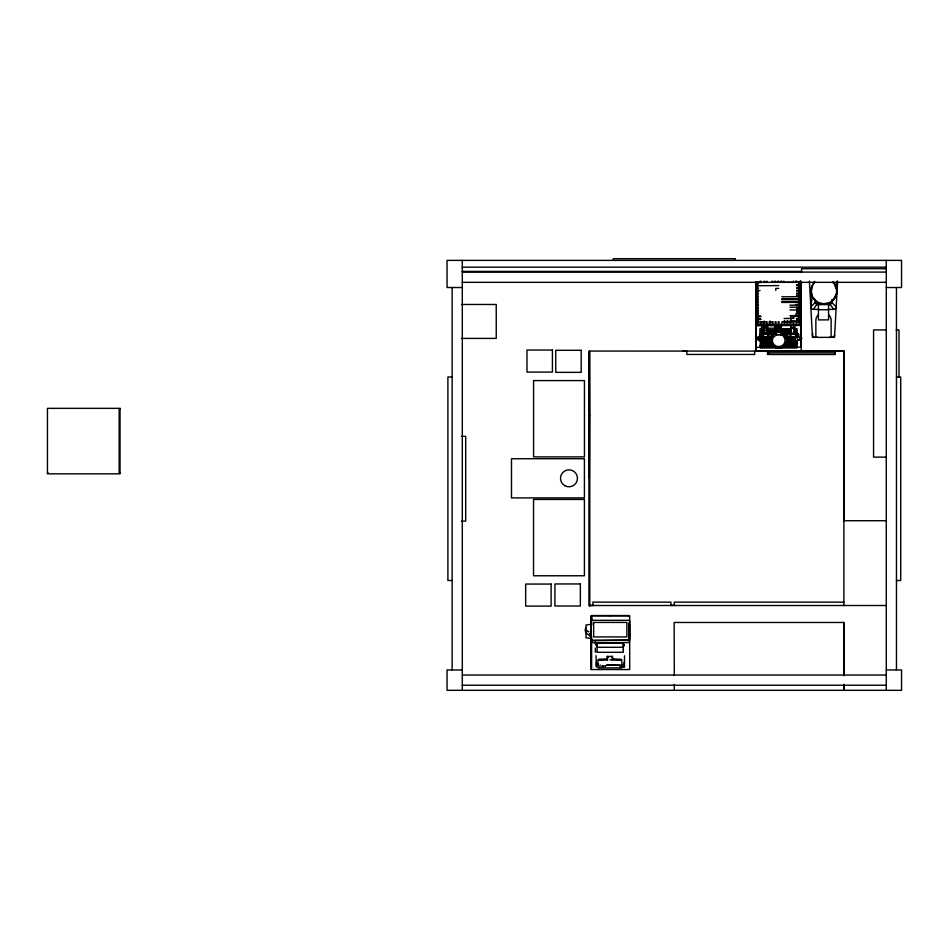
<?xml version="1.0" encoding="UTF-8"?>
<svg xmlns="http://www.w3.org/2000/svg" width="949" height="949" viewBox="0 0 949 949"><rect width="100%" height="100%" fill="white"/><g stroke="black" fill="none" stroke-linecap="round" stroke-linejoin="round"><path stroke-width="1.42" d="M589.649 635.213C588.333 635.154 582.983 631.631 585.996 627.396M589.637 634.122L589.649 633.529L589.637 636.067L591.002 636.115M590.836 638.357L590.836 669.543L629.697 669.543L629.697 615.842L590.836 615.842L590.978 636.364M591.441 637.882L591.441 636.826M591.618 638.357L591.618 667.954M591.618 625.118L591.618 616.304M596.186 644.241L596.186 645.937M597.075 646.577L597.075 643.197M597.953 664.858L597.953 663.956M606.719 665.024L620.053 665.261L606.719 665.225M623.327 651.702L623.327 644.217M623.327 646.577L623.327 643.197M629.068 638.807L629.068 623.363M591.441 638.511L585.996 637.835L586.008 625L591.002 624.323L590.978 640.599L629.543 640.053M629.543 639.033L629.543 624.549M629.543 622.437L629.543 620.314L590.978 620.314L590.978 623.529M767.409 351.13L767.409 352.826L835.25 352.826M799.402 323.941L799.414 281.592M835.25 351.13L835.25 354.523L767.409 354.499L769.105 352.803M589.341 478.249L589.507 414.725M762.593 336.824A1.779 1.756 0.1 0 1 762.676 338.2L762.272 338.84A1.969 1.934 0.1 0 1 760.244 339.327C757.634 339.113 760.884 335.839 759.686 337.286M781.217 328.413L781.086 324.973L780.73 329.778A2.55 2.55 0 0 1 780.268 330.252L777.231 330.655L775.819 328.342L777.207 326.005L779.995 325.982C782.593 327.844 780.659 331.83 777.101 330.347A2.539 2.539 0 0 1 776.377 329.6L775.808 325.009L775.819 328.342L777.67 330.655M776.341 329.469A2.61 2.61 0 0 0 781.027 329.22L781.122 331.142L780.98 327.298A2.55 2.55 0 0 0 776.353 327.263M779.615 329.41A1.554 1.554 0 0 1 777.777 329.469L779.888 329.137A1.507 1.507 0 0 1 779.615 329.41C776.851 332.103 776.994 324.795 777.361 329.089M777.824 329.659C775.143 327.476 783.115 327.488 779.283 329.647M776.08 328.947L776.033 331.177L776.163 329.137M767.587 324.878L767.611 328.556L763.399 328.579L764.514 327.452M843.886 351.13L589.341 351.059L589.341 605.509L886.283 605.509M776.057 328.793L776.424 324.997L780.885 327.132A2.396 2.396 0 0 1 780.897 329.469L780.991 329.339M781.205 328.081L781.039 329.22L781.371 324.973L781.205 328.081L780.944 327.369M795.879 342.316C797.67 340.442 796.946 344.321 795.95 342.435M831.905 299.67L831.704 302.98L830.541 304.238L816.887 304.297L815.452 303.407L815.096 299.659M832.783 282.553L832.748 281.877M776.057 327.963L776.329 327.18M837.599 281.177L834.527 337.369L812.474 337.369L809.402 281.141M761.501 327.927L763.459 327.998M799.105 281.272L799.414 324.843L801.015 324.748L800.837 281.307L801.146 324.748L757.456 324.594L757.456 281.616L757.776 325.127M762.51 328.603L762.498 327.939M781.418 331.806L781.668 331.13M781.656 331.272C778.227 334.629 769.663 328.745 781.537 331.676M780.161 328.461L778.702 326.8L780.137 327.927L777.112 328.081L777.8 326.907L780.066 327.725L777.207 327.737L780.09 327.796L779.2 326.895M781.122 328.995L781.169 327.844L779.592 330.643M819.153 309.386L813.352 309.386A2.539 2.539 0 0 1 810.802 306.835L812.415 295.4M763.898 328.923L764.455 329.315L764.218 327.583M621.809 664.822L621.69 665.415L621.88 664.715M766.329 330.964L767.16 329.73M771.323 337.085L771.976 338.247M832.475 299.67L831.763 302.517L836.199 306.835A2.539 2.539 0 0 1 833.649 309.386L827.848 309.386M835.642 286.859L837.054 281.177M781.027 329.22L781.11 327.619L779.556 325.993M761.466 342.731C758.037 343.858 763.245 343.811 760.363 342.957M814.42 281.45L814.218 282.529M763.482 328.722L763.506 324.902M611.963 656.4L612.461 657.61L612.461 656.4L607.016 656.459M801.134 324.641L782.178 324.878M762 328.9L762.344 330.205L763.399 329.73M769.046 329.73L767.563 329.742M770.932 329.73L769.437 329.742M772.818 329.73L771.323 329.742M774.704 329.73L773.21 329.742M771.976 336.254C770.256 333.099 775.036 335.958 771.181 337.749A7.473 7.473 0 0 0 771.229 343.455L771.988 344.843M775.724 330.56L775.036 331.533L775.748 332.257M775.191 346.871L775.535 348.176M784.609 344.867C783.72 347.298 787.646 345.578 785.357 344.534M766.306 331.059L766.365 330.276M778.061 326.907L777.124 328.484M776.958 326.397L777.646 326.005M777.8 326.907L777.67 327.132A1.554 1.554 0 0 1 779.568 327.12M813.352 309.386L816.887 304.297M775.618 331.308L775.713 331.177M762.545 327.524L762.569 329.03M781.122 328.9L781.276 331.142L781.418 328.307L780.244 326.373A2.432 2.432 0 0 1 780.873 327.132M774.598 345.899L773.316 345.911M778.37 347.892L776.982 347.714M780.256 347.892L778.868 347.714M784.028 345.899L782.747 345.911M810.802 306.835L815.238 302.517M756.211 325.127L801.086 324.748L800.719 281.319M612.579 657.61L612.639 660.089M760.41 335.934L760.576 337.476L761.679 336.29M763.186 333.87L764.526 332.802M772.569 344.06L771.323 343.728L771.952 342.542M774.242 334.095L775.867 333.301M590.551 633.6L590.053 633.576M602.271 666.578C603.694 667.289 603.694 665.059 602.283 665.712L602.271 666.578L602.39 665.747M603.623 666.542L603.623 665.747M605.913 665.747L605.023 665.712L605.094 666.542M764.419 330.56L763.731 331.308L764.431 332.257M764.419 332.553C761.976 334.19 766.851 334.783 764.835 332.613M760.647 334.558L759.959 335.294L760.671 336.254M781.608 330.252L782.296 329.291L781.585 328.556M775.724 332.553C773.459 336.598 783.115 332.85 783.91 337.156A5.884 5.884 0 0 1 783.957 343.882C781.644 347.429 775.867 347.464 773.494 343.953A5.884 5.884 0 0 1 773.447 337.203L776.258 334.985L778.654 334.511M773.838 334.558L773.15 335.519M781.608 332.257L782.296 331.284L781.585 330.56M781.608 334.25L782.296 333.502L781.585 332.553M785.381 336.243C787.053 333.099 782.308 335.97 786.187 337.654A7.473 7.473 0 0 1 786.223 343.348L785.487 344.748A7.912 7.912 0 0 1 783.162 347.002L778.761 348.295L774.337 347.073M785.381 338.247L786.057 337.275L785.357 336.551M785.381 344.238L785.997 343.052M777.101 330.347L780.802 329.671L780.766 324.973M775.143 328.188L766.163 328.247M755.985 281.616L756.199 350.228L755.736 281.616M779.746 334.487C784.467 335.839 780.161 326.729 781.632 324.961M760.718 341.948L761.466 342.375M763.34 328.271L764.431 328.247M781.857 325.187L791.656 324.997M795.238 324.926L797.872 324.878M762.438 328.283L761.513 328.662A1.898 1.874 89.2 0 0 762.367 329.861A2.064 2.04 89.2 0 0 764.562 329.813M598.7 659.899L606.411 659.792M766.306 330.56L767.16 331.723A7.046 7.046 0 0 1 770.374 333.455A6.892 6.892 0 0 1 772.189 336.563M766.317 334.25L767.16 333.716L766.721 332.613M768.204 334.25C770.339 331.225 765.345 333.823 768.263 336.741M762.533 336.551L763.447 337.275L762.545 338.247M775.748 348.236L776.472 346.848M759.995 334.333L771.229 334.238L771.169 336.705L760.007 336.812L760.054 334.333M798.548 334.155L787.362 334.262L787.373 336.717L798.56 336.622L798.548 334.155L798.489 336.622M606.411 659.092L598.7 659.211L598.7 660.077M606.292 659.496L597.882 659.911L598.012 667.882L621.749 667.882L621.88 659.911L613.469 659.496M796.602 284.653L798.726 284.641L798.738 285.447L796.602 285.459M778.738 285.578L757.895 285.72L757.895 284.925M796.626 287.464L798.75 287.452L798.75 288.259L796.626 288.271M778.761 288.389L775.784 288.413L775.796 290.418M760.054 290.536L757.931 290.548L757.931 291.355M796.638 290.275L798.773 290.264L798.773 291.07L796.65 291.082M796.662 293.087L798.785 293.075L798.797 293.882L796.662 293.893L796.686 295.898L798.809 295.886L798.809 296.693L781.798 296.812M781.81 298.816L798.833 298.698L798.833 299.504L781.822 299.623M781.834 301.628L798.844 301.509L798.856 302.316L781.834 302.434M795.891 304.344L798.868 304.332L798.868 305.127L789.936 305.187M789.959 307.203L798.892 307.144L798.892 307.939L796.769 307.962M789.971 310.015L798.904 309.955L798.916 310.75L796.78 310.774M760.232 315.839L758.109 315.863L758.109 316.658L761.086 316.646M790.019 315.637L795.974 315.602L795.95 313.585M760.256 318.65L758.132 318.674L758.132 319.469L761.11 319.457M784.076 318.496L793.008 318.425L792.996 316.42M796.852 319.208L798.975 319.196L798.963 318.389L796.84 318.401L796.875 323.621L796.021 323.633L796.009 321.628M796.863 321.616L798.987 321.604L798.987 320.798L790.054 320.857L790.066 323.668L790.92 323.668L790.873 316.432M781.134 323.739L781.988 323.728L781.976 321.723L793.032 321.64L793.044 323.656L793.898 323.645L793.886 321.64M757.765 324.594L799.414 324.843M758.998 325.033L756.033 325.092L757.776 324.878M772.059 324.949L776.436 324.914M756.567 325.744L763.909 325.697M766.851 325.673L775.665 325.614M781.537 325.578L790.351 325.507M794.752 325.483L800.636 325.436L800.79 347.073L781.691 347.204M779.959 327.524L777.243 327.678L780.031 327.654M780.114 327.856L777.124 328.022L780.019 327.713M767.231 328.271L763.909 328.295L763.945 333.396L767.266 333.372M777.101 328.224L780.173 328.129M791.252 328.105L794.574 328.081M777.101 328.354L780.173 328.33M794.61 333.182L791.288 333.206L791.146 324.712M756.721 347.381L777.278 347.239M682.616 351.13L686.851 351.059L686.851 354.452L754.692 354.452L754.692 351.059L843.78 351.13L843.886 520.716L886.283 520.716M609.721 615.557L610.254 615.557M462.305 267.167L886.283 267.167M886.283 268.709L801.525 268.709L801.525 272.102M462.305 271.414L801.786 271.414M462.305 272.102L886.283 272.102M462.305 282.327L886.283 282.327M462.305 287.523L447.05 287.523L447.05 260.382L901.55 260.382L901.55 287.523L886.283 287.523M461.463 304.475L496.232 304.475L496.232 338.402L461.463 338.402M816.662 304.629L830.339 304.629M818.418 309.718L828.584 309.718M764.74 325.282L755.985 325.282L755.985 351.13M767.658 325.282L776.412 325.282M780.79 325.282L791.003 325.282M795.381 325.282L801.217 325.282L801.217 351.13M886.283 329.932L873.566 329.932L873.566 457.121L886.283 457.121M896.176 329.932L899.011 329.932L899.011 377.263M452.139 376.99L447.892 376.99L447.892 580.491L452.139 580.491M896.461 376.99L900.708 376.99L900.708 580.491L896.461 580.491M120.037 409.209L119.183 409.209L119.183 472.97L120.037 472.97M461.463 436.338L465.698 436.338L465.698 521.131L461.463 521.131M47.45 472.97L48.292 472.97M843.886 602.129L674.3 602.129L674.3 605.509M593.777 605.379L589.507 605.509M670.682 605.379L675.119 605.379M591.737 619.626L591.618 615.545L628.902 615.545L628.902 616.506M591.452 640.326L629.068 640.326M597.229 643.173L623.161 643.173M597.348 647.289L623.066 647.289M597.348 652.295L623.066 652.295M607.834 657.61L607.336 656.4L608.084 657.005M600.171 665.024L599.709 667.527M596.423 667.159L595.996 655.629M620.907 667.159L624.489 667.159L624.489 655.83M462.305 669.958L447.05 669.958L447.05 690.314L901.55 690.314L901.55 669.958L886.283 669.958M462.305 675.047L886.283 675.047M462.305 685.225L886.283 685.225M609.887 659.78L621.073 659.899M613.351 659.092L621.073 659.211L621.073 660.077M777.148 327.951L780.149 327.998M775.748 330.264L775.096 329.742M783.471 334.546L784.182 335.507M764.431 330.264L763.791 329.742M762.545 334.25L762.142 332.731L763.447 333.502M781.43 333.265L781.691 333.36A7.9 7.9 0 0 1 786.045 337.31M587.478 631.121L585.972 630.492L588.973 631.832M793.779 332.684L796.46 333.977M781.62 333.324L783.067 334.036M801.359 338.805C803.684 337.559 799.2 338.995 798.109 335.495M759.639 337.109L759.271 336.883A1.53 1.53 0 0 0 758.037 336.848L757.148 337.749A1.803 1.803 0 0 0 757.112 339.066L757.966 340.015A1.53 1.53 0 0 0 759.2 340.039L760.102 339.137A1.803 1.803 0 0 0 760.232 338.259M607.158 657.562L607.158 660.089M780.813 331.569L781.537 331.13M830.114 304.297L833.649 309.386M782.13 346.848L781.988 348.058L780.754 347.714M775.76 334.19L775.558 325.009M595.308 651.56L595.509 652.117L595.308 648.12M597.882 664.715L598.084 665.415L597.953 664.822M766.994 281.201L767.017 282.411M764.894 281.248L764.918 282.446M764.052 281.26L764.075 282.47M760.979 281.319L761.003 282.529M797.385 333.502L796.674 332.553L795.784 333.526M776.436 326.966L776.496 334.819M800.636 281.319L800.932 324.748L800.576 281.307L800.719 301.628M798.714 283.027L798.714 282.233L796.591 282.244L796.579 281.034M796.757 307.156L796.804 312.779L798.928 312.767L798.928 313.561L796.804 313.585L796.816 315.59L798.951 315.578L798.951 316.385L793.85 316.42L793.862 318.425M795.725 281.046L795.736 282.244M794.93 324.688L794.954 328.366L790.873 328.39L790.849 324.712M793.601 281.058L793.613 282.268L783.827 282.327L783.815 281.129M793.198 324.7L793.222 328.378M787.919 320.881L787.943 323.692L787.089 323.692L787.077 320.881M784.942 320.892L784.965 323.704L784.111 323.716L784.099 320.904M781.691 281.141L781.691 282.351M780.837 281.153L780.849 282.351M778.714 281.165L778.714 282.363M778.999 321.747L779.01 323.751L778.156 323.751L778.144 321.747M778.749 346.599L778.761 348.295M777.86 281.165L777.872 282.375M775.736 281.177L775.736 282.387M776.021 321.758L776.033 323.775L775.179 323.775L775.167 321.77M774.882 281.189L774.894 282.399M775.131 325.436L775.167 330.999M772.759 281.201L772.759 282.411M773.044 321.782L773.055 323.787L772.201 323.799L772.189 321.782L769.212 321.806L769.224 323.823L770.078 323.811L770.054 320.999M771.905 281.212L771.917 282.411M767.278 324.878L767.314 328.556M767.089 321.818L767.1 323.834L766.246 323.834L766.234 321.83L761.134 321.865L761.145 323.87L760.291 323.882L760.279 321.865L758.156 321.889L758.144 321.082M765.843 324.89L765.879 328.568M764.099 321.035L764.123 323.858L763.269 323.858L763.257 321.853M763.803 324.902L763.838 328.579M760.837 281.284L760.849 282.494M759.995 281.295L759.995 282.494L757.871 282.517L757.883 283.312M757.907 287.737L757.919 288.543M757.954 293.36L757.954 294.166M757.966 296.171L757.978 296.978M757.99 298.982L757.99 299.789M758.014 301.794L758.014 302.601M758.026 304.605L758.037 305.412M758.049 307.417L758.049 308.223M758.073 310.228L758.073 311.035M758.085 313.051L758.097 313.846M796.46 334.178L796.472 336.634M795.582 334.178L795.594 336.646M790.932 334.226L790.956 336.693M789.983 334.238L789.995 336.693M780.825 334.772L780.766 329.683A2.432 2.432 0 0 1 780.268 330.228M769.141 334.25L769.153 336.729M763.589 334.309L763.601 336.776M762.628 334.309L762.64 336.788M589.341 351.059L589.507 415.709M896.461 287.523L896.461 669.958M886.283 260.382L886.283 690.314M843.886 350.762L843.886 605.509M843.886 675.558L843.886 622.473L674.134 622.473L674.3 675.558M843.886 684.407L843.886 690.314M843.72 622.473L843.72 675.558M843.72 684.407L843.72 690.314M831.134 337.369L831.134 320.406A7.628 7.628 0 0 0 828.892 315.009M828.584 304.629L828.584 319.896L818.418 319.896L818.418 304.629M815.867 337.369L815.867 320.406A7.628 7.628 0 0 1 818.109 315.009M735.356 260.382L735.356 258.686L613.244 258.686L613.244 260.382M674.3 684.407L674.3 690.314M670.907 605.509L670.907 602.129L592.9 602.129L592.9 605.509M629.543 621.88L629.543 640.599M629.068 623.256L629.068 624.774M629.068 625.071L629.068 642.58L591.452 642.58L591.441 635.759M624.228 644.241L624.228 645.937M623.991 662.568L623.991 666.186M623.327 648.997L623.327 649.875M620.053 665.024L620.053 667.527M612.271 657.515L612.271 660.089M607.538 657.515L607.538 660.089M597.075 644.217L597.075 651.963M596.34 662.568L596.34 666.186M595.308 641.548L595.308 644.241M591.452 623.256L591.452 625.071M462.305 260.382L462.305 690.314M452.139 287.523L452.139 669.958M833.127 281.972A13.061 13.061 0 0 1 833.127 300.43A13.061 13.061 0 0 1 814.657 300.43A13.061 13.061 0 0 1 814.657 281.972M832.878 282.209A12.717 12.717 0 0 1 832.878 300.192A12.717 12.717 0 0 1 814.894 300.192A12.717 12.717 0 0 1 814.894 282.209M835.844 294.404A12.384 12.384 0 0 1 832.641 299.955M827.089 303.158A12.384 12.384 0 0 1 823.886 303.585M822.819 303.538A12.384 12.384 0 0 1 820.683 303.158M817.694 301.924A12.384 12.384 0 0 1 815.926 300.679M814.408 299.16A12.384 12.384 0 0 1 813.163 297.393M811.929 294.404A12.384 12.384 0 0 1 811.561 292.28M811.514 291.201A12.384 12.384 0 0 1 811.929 287.998M834.61 285.008A12.384 12.384 0 0 1 835.844 287.998M834.527 334.819A2.539 2.539 0 0 1 830.185 336.622M816.816 336.622A2.539 2.539 0 0 1 813.222 336.622M812.819 336.1A2.539 2.539 0 0 1 812.819 333.55M771.134 337.346A7.841 7.841 0 0 0 778.749 348.164A7.841 7.841 0 0 0 786.223 337.239M771.312 337.417A7.9 7.9 0 0 1 775.618 333.419M780.576 327.298A2.218 2.218 0 0 1 779.39 330.394A2.218 2.218 0 0 1 776.46 328.829A2.218 2.218 0 0 1 778.37 326.124M779.687 326.373A2.218 2.218 0 0 1 780.351 326.931M776.994 330.24A2.444 2.444 0 0 1 777.16 326.242A2.681 2.681 0 0 1 780.256 326.397M776.424 326.836A2.539 2.539 0 0 1 776.958 326.266M759.153 338.413A1.779 1.744 0.1 0 1 759.07 337.037L759.473 336.409A1.969 1.934 0.1 0 1 760.742 335.816M760.624 335.353A1.815 1.779 0.1 0 0 759.141 337.903L759.58 338.437A1.957 1.922 0.1 0 0 761.988 338.544L762.272 338.318A1.803 1.768 0.1 0 0 762.605 336.302M761.501 327.88A1.898 1.874 89.2 0 1 762.308 326.658A2.064 2.04 89.2 0 1 764.503 326.658A1.945 1.922 89.2 0 0 762.023 326.954A1.945 1.922 89.2 0 0 761.94 329.469A1.945 1.922 89.2 0 0 764.396 329.955M786.531 341.818A6.892 6.892 0 0 0 787.646 343.253A7.046 7.046 0 0 0 797.551 343.253M785.831 336.563A6.892 6.892 0 0 1 787.646 333.455A7.046 7.046 0 0 1 790.79 331.664M794.408 331.664A7.046 7.046 0 0 1 797.551 333.455M799.366 336.563A6.892 6.892 0 0 1 799.366 340.145M760.469 333.455A7.046 7.046 0 0 1 763.613 331.664M758.654 340.145A6.892 6.892 0 0 1 758.654 336.563M770.374 343.253A7.046 7.046 0 0 1 760.469 343.253M589.507 351.059L589.507 606.34L589.519 351.059M593.647 623.6L593.647 636.921L626.874 636.921L626.874 622.425L593.647 622.425L593.647 623.6M764.348 330.11L764.348 331.557L764.325 330.11M766.958 330.122L766.946 331.569L766.934 330.122M760.007 329.089C760.6 332.435 762.664 327.132 760.007 329.089M760.007 331.082C760.6 334.439 762.664 329.125 760.007 331.082M760.007 333.087C760.6 336.432 762.664 331.118 760.007 333.087M761.893 331.082C762.486 334.439 764.55 329.125 761.893 331.082M760.007 341.071C760.6 344.416 762.664 339.113 760.007 341.071M760.007 345.068C760.6 348.413 762.664 343.099 760.007 345.068M760.007 347.061C760.6 350.418 762.664 345.104 760.007 347.061M761.893 339.078C762.486 342.423 764.55 337.109 761.893 339.078M761.893 341.071C762.486 344.416 764.55 339.113 761.893 341.071M761.893 343.075C762.486 346.421 764.55 341.106 761.893 343.075M761.893 345.068C762.486 348.413 764.55 343.099 761.893 345.068M763.779 337.085C764.372 340.43 766.436 335.116 763.779 337.085M761.893 347.061C762.486 350.418 764.55 345.104 761.893 347.061M763.779 339.078C764.372 342.423 766.436 337.109 763.779 339.078M763.779 341.071C764.372 344.416 766.436 339.113 763.779 341.071M763.779 343.075C764.372 346.421 766.436 341.106 763.779 343.075M765.665 337.085C766.258 340.43 768.322 335.116 765.665 337.085M763.779 345.068C764.372 348.413 766.436 343.099 763.779 345.068M763.779 347.061C764.372 350.418 766.436 345.104 763.779 347.061M765.665 339.078C766.258 342.423 768.322 337.109 765.665 339.078M767.551 331.082C768.144 334.439 770.208 329.125 767.551 331.082M765.665 341.071C766.258 344.416 768.322 339.113 765.665 341.071M765.665 343.075C766.258 346.421 768.322 341.106 765.665 343.075M765.665 345.068C766.258 348.413 768.322 343.099 765.665 345.068M767.551 337.085C768.144 340.43 770.208 335.116 767.551 337.085M765.665 347.061C766.258 350.418 768.322 345.104 765.665 347.061M767.551 339.078C768.144 342.423 770.208 337.109 767.551 339.078M769.437 331.082C770.03 334.439 772.095 329.125 769.437 331.082M767.551 341.071C768.144 344.416 770.208 339.113 767.551 341.071M769.437 333.087C770.03 336.432 772.095 331.118 769.437 333.087M767.551 343.075C768.144 346.421 770.208 341.106 767.551 343.075M767.551 345.068C768.144 348.413 770.208 343.099 767.551 345.068M769.437 337.085C770.03 340.43 772.095 335.116 769.437 337.085M767.551 347.061C768.144 350.418 770.208 345.104 767.551 347.061M769.437 339.078C770.03 342.423 772.095 337.109 769.437 339.078M771.323 331.082C771.917 334.439 773.981 329.125 771.323 331.082M771.323 333.087C771.917 336.432 773.981 331.118 771.323 333.087M769.437 341.071C770.03 344.416 772.095 339.113 769.437 341.071M769.437 343.075C770.03 346.421 772.095 341.106 769.437 343.075M769.437 345.068C770.03 348.413 772.095 343.099 769.437 345.068M773.198 331.082C773.791 334.439 775.867 329.125 773.198 331.082M769.437 347.061C770.03 350.418 772.095 345.104 769.437 347.061M773.198 333.087C773.791 336.432 775.867 331.118 773.198 333.087M771.323 345.068C771.917 348.413 773.981 343.099 771.323 345.068M771.323 347.061C771.917 350.418 773.981 345.104 771.323 347.061M773.198 347.061C773.791 350.418 775.867 345.104 773.198 347.061M782.628 329.089C783.222 332.435 785.286 327.132 782.628 329.089M782.628 331.082C783.222 334.439 785.286 329.125 782.628 331.082M782.628 333.087C783.222 336.432 785.286 331.118 782.628 333.087M784.515 329.089C785.108 332.435 787.172 327.132 784.515 329.089M784.515 331.082C785.108 334.439 787.172 329.125 784.515 331.082M784.515 333.087C785.108 336.432 787.172 331.118 784.515 333.087M786.401 329.089C786.994 332.435 789.058 327.132 786.401 329.089M786.401 331.082C786.994 334.439 789.058 329.125 786.401 331.082M782.628 347.061C783.222 350.418 785.286 345.104 782.628 347.061M786.401 333.087C786.994 336.432 789.058 331.118 786.401 333.087M786.401 335.08C786.994 338.425 789.058 333.123 786.401 335.08M786.401 337.085C786.994 340.43 789.058 335.116 786.401 337.085M788.275 329.089C788.868 332.435 790.932 327.132 788.275 329.089M784.515 347.061C785.108 350.418 787.172 345.104 784.515 347.061M786.401 339.078C786.994 342.423 789.058 337.109 786.401 339.078M788.275 331.082C788.868 334.439 790.932 329.125 788.275 331.082M786.401 341.071C786.994 344.416 789.058 339.113 786.401 341.071M788.275 333.087C788.868 336.432 790.932 331.118 788.275 333.087M786.401 343.075C786.994 346.421 789.058 341.106 786.401 343.075M790.161 329.089C790.754 332.435 792.818 327.132 790.161 329.089M786.401 345.068C786.994 348.413 789.058 343.099 786.401 345.068M788.275 337.085C788.868 340.43 790.932 335.116 788.275 337.085M786.401 347.061C786.994 350.418 789.058 345.104 786.401 347.061M788.275 339.078C788.868 342.423 790.932 337.109 788.275 339.078M790.161 331.082C790.754 334.439 792.818 329.125 790.161 331.082M788.275 341.071C788.868 344.416 790.932 339.113 788.275 341.071M790.161 333.087C790.754 336.432 792.818 331.118 790.161 333.087M788.275 343.075C788.868 346.421 790.932 341.106 788.275 343.075M788.275 345.068C788.868 348.413 790.932 343.099 788.275 345.068M790.161 337.085C790.754 340.43 792.818 335.116 790.161 337.085M788.275 347.061C788.868 350.418 790.932 345.104 788.275 347.061M790.161 339.078C790.754 342.423 792.818 337.109 790.161 339.078M790.161 341.071C790.754 344.416 792.818 339.113 790.161 341.071M790.161 343.075C790.754 346.421 792.818 341.106 790.161 343.075M790.161 345.068C790.754 348.413 792.818 343.099 790.161 345.068M792.047 337.085C792.64 340.43 794.704 335.116 792.047 337.085M793.945 329.089C794.538 332.435 796.602 327.132 793.945 329.089M793.945 331.082C794.538 334.439 796.602 329.125 793.945 331.082M790.161 347.061C790.754 350.418 792.818 345.104 790.161 347.061M792.047 339.078C792.64 342.423 794.704 337.109 792.047 339.078M792.047 341.071C792.64 344.416 794.704 339.113 792.047 341.071M793.945 333.087C794.538 336.432 796.602 331.118 793.945 333.087M792.047 343.075C792.64 346.421 794.704 341.106 792.047 343.075M795.831 329.089C796.425 332.435 798.489 327.132 795.831 329.089M792.047 345.068C792.64 348.413 794.704 343.099 792.047 345.068M793.945 337.085C794.538 340.43 796.602 335.116 793.945 337.085M792.047 347.061C792.64 350.418 794.704 345.104 792.047 347.061M793.945 339.078C794.538 342.423 796.602 337.109 793.945 339.078M795.831 331.082C796.425 334.439 798.489 329.125 795.831 331.082M793.945 341.071C794.538 344.416 796.602 339.113 793.945 341.071M793.945 343.075C794.538 346.421 796.602 341.106 793.945 343.075M793.945 345.068C794.538 348.413 796.602 343.099 793.945 345.068M793.945 347.061C794.538 350.418 796.602 345.104 793.945 347.061M795.831 341.071C796.425 344.416 798.489 339.113 795.831 341.071M795.831 343.075C796.425 346.421 798.489 341.106 795.831 343.075M795.831 345.068C796.425 348.413 798.489 343.099 795.831 345.068M795.831 347.061C796.425 350.418 798.489 345.104 795.831 347.061M760.576 337.476L760.576 337.476M797.48 337.369L797.255 337.749A1.803 1.803 0 0 0 797.231 339.066L798.085 340.015A1.53 1.53 0 0 0 799.319 340.039L800.209 339.137A1.803 1.803 0 0 0 800.244 337.832L799.39 336.883A1.53 1.53 0 0 0 798.156 336.848L797.48 337.369M760.303 336.171L759.627 336.337L760.303 336.171M761.739 336.871L761.739 336.871M552.425 350.051L526.98 350.051L526.98 372.091L552.425 372.091L552.425 350.051M581.191 350.3L555.746 350.3L555.746 372.352L581.191 372.352L581.191 350.3M584.454 380.585L533.575 380.585L533.575 456.896L584.454 456.896L584.454 380.585M120.037 408.355L47.45 408.355L47.45 473.824L120.037 473.824L120.037 408.355M584.418 458.735L511.487 458.735L511.487 497.905L584.418 497.905L584.418 458.735M584.418 499.459L533.54 499.459L533.54 575.77L584.418 575.77L584.418 499.459M551.108 584.062L525.675 584.062L525.675 606.114L551.108 606.114L551.108 584.062M580.361 583.955L554.916 583.955L554.916 606.008L580.361 606.008L580.361 583.955M564.738 485.663A8.482 8.482 0 0 0 577.466 478.32A8.482 8.482 0 0 0 564.738 470.977A8.482 8.482 0 0 0 564.738 485.663M777.895 329.35A1.305 1.305 0 0 0 779.948 328.39A1.305 1.305 0 0 0 778.085 327.085A1.305 1.305 0 0 0 777.895 329.35"/></g></svg>
